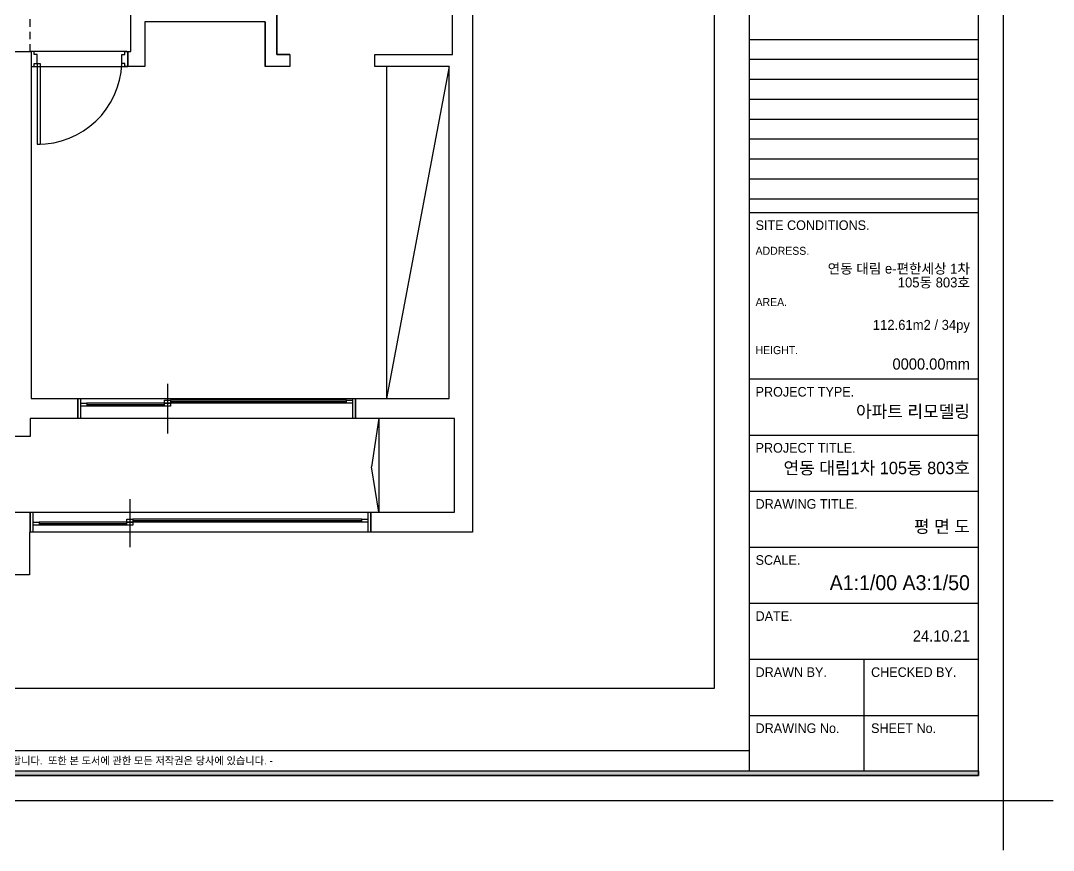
# Model space of a CAD drawing. Header units: inches. Extents: x 88414 to 587042, y -693500 to 27778.
# Drawn here: x 171570 to 181935, y -3968 to 4365 of the extents above; entities that cross this region are included whole.
import ezdxf
from ezdxf.enums import TextEntityAlignment as Align

# ---------------------------------------------------------------- set-up
doc = ezdxf.new("R2010")
doc.units = ezdxf.units.IN
doc.header["$LTSCALE"] = 50
doc.header["$MEASUREMENT"] = 0
doc.linetypes.add('HID', pattern=[2.5, 1.5, -1])
for name, color, linetype in [('03-WAL NEW', 3, 'Continuous'), ('06-FUR', 6, 'Continuous'), ('3.기호.계단선', 30, 'Continuous'), ('F-SYM', 7, 'Continuous'), ('FORM(YOURNAME)-11', 1, 'Continuous'), ('FORM(YOURNAME)-11 @ 1', 1, 'Continuous'), ('도면층2', 2, 'Continuous'), ('도면층4', 4, 'Continuous'), ('도면층5', 5, 'Continuous'), ('도면층8', 8, 'Continuous')]:
    doc.layers.add(name, color=color, linetype=linetype)
doc.styles.add('YOURNAME', font='HY울릉도M.TTF')

# ---------------------------------------------------------------- blocks, each defined once
blk = doc.blocks.new('FORM-PLAN')
at = {"layer": 'FORM(YOURNAME)-11'}
h = blk.add_hatch(color=256, dxfattribs=at)
h.dxf.hatch_style = 1
h.paths.add_polyline_path([(-71444, 55115), (10556, 55115), (10556, 54915), (-71444, 54915)])
h.paths.add_polyline_path([(-71444, -2085), (10556, -2085), (10556, -2285), (-71444, -2285)])
at = {"layer": 'Defpoints', "color": 158}
for p, q in [((1346, 54915), (1346, -2085)), ((1346, 27293), (10556, 27293)), ((1346, 26493), (10556, 26493)), ((1346, 25693), (10556, 25693)), ((1346, 24893), (10556, 24893)), ((1346, 24093), (10556, 24093)), ((1346, 23293), (10556, 23293)), ((1346, 22493), (10556, 22493)), ((1346, 21693), (10556, 21693)), ((1346, 20893), (10556, 20893)), ((1346, -1285), (-71444, -1285))]:
    blk.add_line(p, q, dxfattribs=at)
for points in [[(-71444, -2285), (10556, -2285), (10556, 55115), (-71444, 55115)], [(-69444, 53115), (-64, 53115), (-64, 1215), (-69444, 1215)]]:
    blk.add_lwpolyline(points, close=True, dxfattribs=at)
at = {"layer": 'Defpoints', "color": 1}
blk.add_lwpolyline([(11556, -5285), (11556, -3285), (13556, -3285)], dxfattribs=at)
at = {"layer": 'FORM(YOURNAME)-11', "color": 14}
for p, q in [((1346, 20344), (10556, 20344)), ((1346, 13651), (10556, 13651)), ((1346, 11398), (10556, 11398)), ((1346, 9146), (10556, 9146)), ((1346, 6893), (10556, 6893)), ((1346, 4641), (10556, 4641)), ((1346, 2388), (10556, 2388)), ((5951, 2388), (5951, -2085)), ((1346, 136), (10556, 136))]:
    blk.add_line(p, q, dxfattribs=at)
at = {"layer": 'FORM(YOURNAME)-11', "color": 250}
blk.add_lwpolyline([(-72444, -3285), (11556, -3285), (11556, 56115), (-72444, 56115)], close=True, dxfattribs=at)
at = {"layer": 'FORM(YOURNAME)-11'}
blk.add_lwpolyline([(-71444, -2085), (10556, -2085), (10556, -2285), (-71444, -2285)], close=True, dxfattribs=at)
at = {"layer": 'FORM(YOURNAME)-11', "color": 14, "style": 'YOURNAME'}
for s, height, p in [('SITE CONDITIONS.', 386.14, (1603, 19829)), ('PROJECT TYPE.', 386.14, (1603, 13136)), ('PROJECT TITLE.', 386.14, (1603, 10883)), ('DRAWING TITLE.', 386.14, (1603, 8631)), ('SCALE.', 386.1, (1603, 6378)), ('DATE.', 386.1, (1603, 4126)), ('DRAWN BY.', 386.1, (1603, 1873)), ('CHECKED BY.', 386.14, (6240, 1873)), ('DRAWING No.', 386.14, (1603, -379)), ('SHEET No.', 386.1, (6240, -379))]:
    blk.add_text(s, height=height, dxfattribs=at).set_placement(p, align=Align.MIDDLE_LEFT)
at = {"layer": 'FORM(YOURNAME)-11', "color": 251, "style": 'YOURNAME'}
for s, p in [('ADDRESS.', (1603, 18799)), ('AREA.', (1603, 16740)), ('HEIGHT.', (1603, 14809))]:
    blk.add_text(s, height=321.8, dxfattribs=at).set_placement(p, align=Align.MIDDLE_LEFT)
at = {"layer": 'FORM(YOURNAME)-11', "color": 1, "style": 'YOURNAME'}
blk.add_text("- 본 도서는 어떠한 경우에도 무단으로 도용할 수 없으며 도용시 '지적재산권' 보호에 관한 법률에 의거, 법적 분쟁이 발생합니다.  또한 본 도서에 관한 모든 저작권은 당사에 있습니다. -", height=300, dxfattribs=at).set_placement((-32990, -1685), align=Align.MIDDLE_CENTER)
at = {"layer": 'FORM(YOURNAME)-11', "color": 3, "style": 'YOURNAME'}
for tag, height, p in [('1', 450, (9905, 18188)), ('2', 450, (9905, 17544)), ('3', 450, (9905, 16257)), ('4', 450, (9905, 14326)), ('5', 515, (9905, 12009)), ('6', 515, (9905, 9757)), ('7', 515, (9905, 7504)), ('8', 515, (9905, 5252)), ('9', 515, (9905, 2999)), ('10', 515, (5655, 811)), ('11', 515, (9905, 747)), ('12', 515, (5655, -1441)), ('13', 515, (9905, -1441))]:
    blk.add_attdef(tag, text='', height=height, dxfattribs=at).set_placement(p, align=Align.MIDDLE_RIGHT)
blk = doc.blocks.new('*U461')
at = {"layer": 'F-SYM'}
ref = blk.add_blockref('FORM-PLAN', (178546, -2646), dxfattribs=dict(at, xscale=0.2500000000000001, yscale=0.2500000000000001, zscale=0.2500000000000001))
ref.add_attrib('4', '0000.00mm', dxfattribs={"layer": 'FORM(YOURNAME)-11 @ 1', "color": 3, "height": 112.5, "style": 'YOURNAME'}).set_placement((181098, 917), align=Align.MIDDLE_RIGHT)
ref.add_attrib('3', '112.61m2 / 34py', dxfattribs={"layer": 'FORM(YOURNAME)-11 @ 1', "color": 3, "height": 100, "style": 'YOURNAME'}).set_placement((181098, 1310), align=Align.MIDDLE_RIGHT)
ref.add_attrib('2', '105동 803호', dxfattribs={"layer": 'FORM(YOURNAME)-11 @ 1', "color": 3, "height": 100, "style": 'YOURNAME'}).set_placement((181098, 1736), align=Align.MIDDLE_RIGHT)
ref.add_attrib('1', '연동 대림 e-편한세상 1차', dxfattribs={"layer": 'FORM(YOURNAME)-11 @ 1', "color": 3, "height": 100, "style": 'YOURNAME'}).set_placement((181098, 1875), align=Align.MIDDLE_RIGHT)
ref.add_attrib('5', '아파트 리모델링', dxfattribs={"layer": 'FORM(YOURNAME)-11 @ 1', "color": 3, "height": 125, "style": 'YOURNAME'}).set_placement((181098, 440), align=Align.MIDDLE_RIGHT)
ref.add_attrib('6', '연동 대림1차 105동 803호', dxfattribs={"layer": 'FORM(YOURNAME)-11 @ 1', "color": 3, "height": 125, "style": 'YOURNAME'}).set_placement((181098, -127), align=Align.MIDDLE_RIGHT)
ref.add_attrib('7', '평 면 도', dxfattribs={"layer": 'FORM(YOURNAME)-11 @ 1', "color": 3, "height": 125, "style": 'YOURNAME'}).set_placement((181098, -715), align=Align.MIDDLE_RIGHT)
ref.add_attrib('8', 'A1:1/00 A3:1/50', dxfattribs={"layer": 'FORM(YOURNAME)-11 @ 1', "color": 3, "height": 150, "style": 'YOURNAME'}).set_placement((181098, -1279), align=Align.MIDDLE_RIGHT)
ref.add_attrib('9', '24.10.21', dxfattribs={"layer": 'FORM(YOURNAME)-11 @ 1', "color": 3, "height": 112.5, "style": 'YOURNAME'}).set_placement((181098, -1814), align=Align.MIDDLE_RIGHT)
blk = doc.blocks.new('FFFL2')
at = {"layer": '03-WAL NEW', "color": 8}
for p, q in [((149198, 4024), (149198, 5244)), ((147873, 4354), (147873, 3904)), ((147928, 4354), (147873, 4354)), ((149328, 4024), (149198, 4024))]:
    blk.add_line(p, q, dxfattribs=at)
at = {"layer": '06-FUR', "color": 8}
for p, q in [((150928, 3904), (150299, 3904)), ((150299, 3904), (150299, 569)), ((150928, 3904), (150299, 569)), ((150928, 569), (150928, 3904)), ((150299, 569), (150928, 569)), ((150983, 369), (150223, 369)), ((150223, 369), (150223, -571)), ((150983, -571), (150983, 369)), ((150223, -571), (150983, -571))]:
    blk.add_line(p, q, dxfattribs=at)
at = {"layer": '도면층2', "color": 8, "linetype": 'HID'}
blk.add_line((146723, 4054), (146723, 5224), dxfattribs=at)
at = {"layer": '도면층2', "color": 8}
for p, q in [((146723, 369), (146723, 189)), ((146723, 189), (146518, 189))]:
    blk.add_line(p, q, dxfattribs=at)
for points in [[(151163, -771), (150143, -771), (150143, -571), (150983, -571), (150983, 369), (149988, 369), (149988, 569), (150928, 569), (150928, 3904), (150183, 3904), (150183, 4024), (150963, 4024), (150963, 5244), (150343, 5244), (150343, 5394), (150963, 5394), (150963, 8114), (150143, 8114), (150143, 8314), (151163, 8314), (151163, -771)], [(149083, 4354), (149083, 3904), (149083, 4354), (147873, 4354), (147873, 3904), (147703, 3904), (147703, 4054), (147733, 4054), (147733, 5224)], [(149198, 5244), (149198, 4024), (149328, 4024), (149328, 3904), (149083, 3904)], [(146518, 369), (146158, 369), (146158, 569), (146518, 569), (146518, 4054), (146733, 4054), (146733, 569), (147203, 569), (147203, 369), (146723, 369)]]:
    blk.add_lwpolyline(points, dxfattribs=at)
blk.add_lwpolyline([(146518, -571), (146723, -571), (146723, -771), (146718, -771), (146718, -1201), (146518, -1201), (146518, -1001)], close=True, dxfattribs=at)
at = {"layer": '도면층4', "color": 8}
for p, q in [((147693, 4054), (146723, 4054)), ((147703, 3904), (147703, 4054)), ((146733, 3904), (147703, 3904)), ((146793, 3934), (146793, 3124)), ((146793, 3934), (146823, 3934)), ((146823, 3934), (146823, 3124)), ((146793, 3124), (146823, 3124)), ((148103, 719), (148103, 219)), ((147203, 569), (149988, 569)), ((147203, 369), (147203, 569)), ((147233, 369), (147233, 569)), ((148133, 539), (149898, 539)), ((149958, 569), (149958, 369)), ((149988, 569), (149988, 369)), ((147293, 509), (148073, 509)), ((149988, 369), (147203, 369)), ((147723, -441), (147723, -921)), ((146723, -571), (150143, -571)), ((146723, -771), (146723, -571)), ((146753, -771), (146753, -571)), ((150113, -571), (150113, -771)), ((150143, -571), (150143, -771)), ((146813, -686), (147693, -686)), ((147753, -656), (150053, -656)), ((150143, -771), (146723, -771))]:
    blk.add_line(p, q, dxfattribs=at)
for points in [[(146733, 3904), (146763, 3904), (146763, 3934), (146793, 3934), (146793, 4024), (146763, 4024), (146763, 4054), (146733, 4054), (146733, 3904)], [(147703, 3904), (147673, 3904), (147673, 3934), (147643, 3934), (147643, 4024), (147673, 4024), (147673, 4054), (147703, 4054), (147703, 3904)]]:
    blk.add_lwpolyline(points, dxfattribs=at)
for points in [[(147233, 494), (147233, 524), (147293, 524), (147293, 494)], [(148073, 524), (148073, 554), (148133, 554), (148133, 524)], [(148073, 494), (148073, 524), (148133, 524), (148133, 494)], [(149898, 524), (149898, 554), (149958, 554), (149958, 524)], [(146753, -701), (146753, -671), (146813, -671), (146813, -701)], [(147693, -671), (147693, -641), (147753, -641), (147753, -671)], [(147693, -701), (147693, -671), (147753, -671), (147753, -701)], [(150053, -671), (150053, -641), (150113, -641), (150113, -671)]]:
    blk.add_lwpolyline(points, close=True, dxfattribs=at)
at = {"layer": '도면층5', "color": 8}
for p, q in [((148073, 524), (147293, 524)), ((149898, 554), (148133, 554)), ((149898, 524), (148133, 524)), ((148073, 494), (147293, 494)), ((147693, -671), (146813, -671)), ((147693, -701), (146813, -701)), ((150053, -641), (147753, -641)), ((150053, -671), (147753, -671))]:
    blk.add_line(p, q, dxfattribs=at)
blk.add_arc((146802, 3966), 842, 269.3934, 357.8066, dxfattribs=at)
at = {"layer": '도면층8', "color": 8}
for p in [(150224, 374), (150223, -571)]:
    blk.add_line(p, (150148, -116), dxfattribs=at)

msp = doc.modelspace()

# ---------------------------------------------------------------- block references
msp.add_blockref('FFFL2', (24942.48, 0))
at = {"layer": '3.기호.계단선'}
msp.add_blockref('*U461', (0, 0), dxfattribs=at)

doc.saveas('drawing.dxf')
